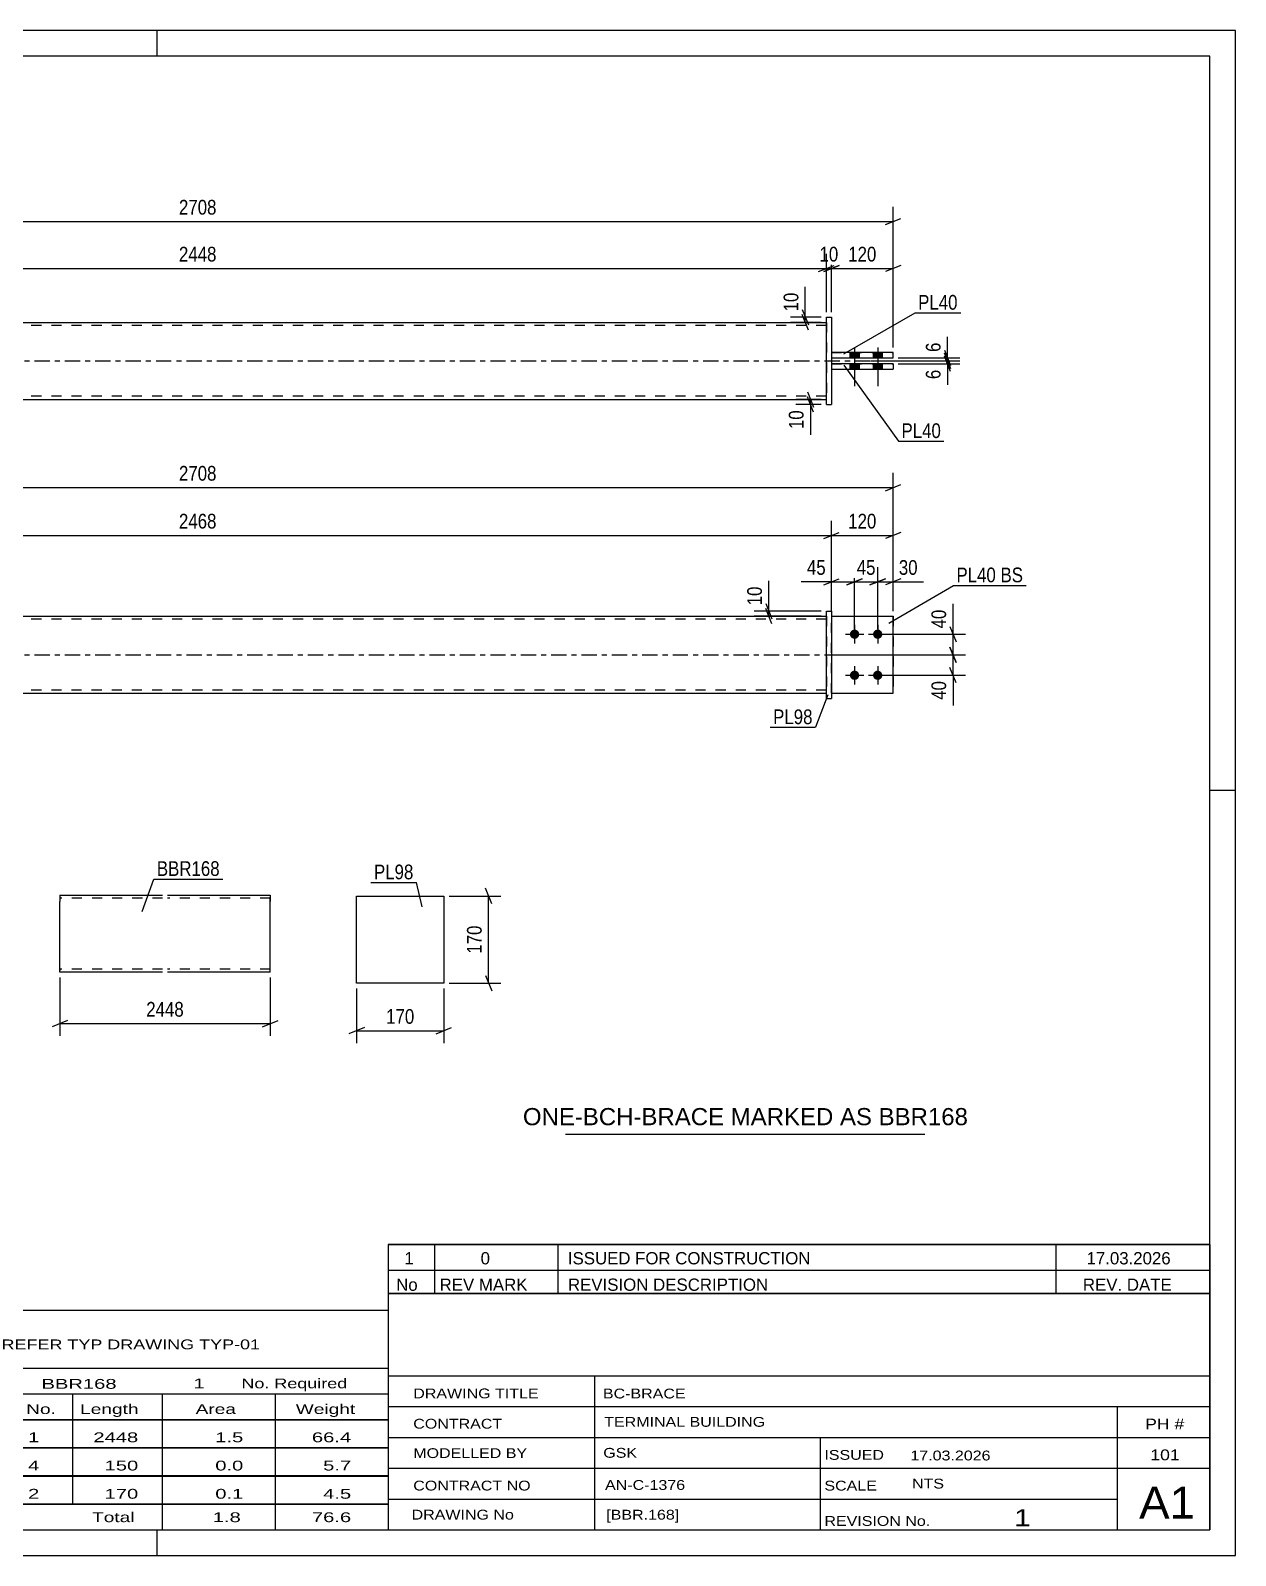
# Model space of a CAD drawing. Header units: millimetres. Extents: x 0 to 420, y 0 to 297.
# Drawn here: x 185.3 to 420, y 0 to 297 of the extents above; entities that cross this region are included whole.
import ezdxf

# ---------------------------------------------------------------- set-up
doc = ezdxf.new("R2010")
doc.units = ezdxf.units.MM
doc.linetypes.add('DXK_LINE_DOT2', pattern=[3.9198, 1.9599, -1.9599])
doc.linetypes.add('DXK_LINE_DOT3', pattern=[5.9187, 2.979, -0.9799, 0.9799, -0.9799])
doc.styles.add('Arial', font='ARIAL.TTF', dxfattribs={"height": 0.2})
doc.styles.add('Arial Narrow', font='ARIALN.TTF', dxfattribs={"height": 0.2})

# ---------------------------------------------------------------- blocks, each defined once
blk = doc.blocks.new('Unknown-580607863-1163')
at = {"color": 5, "linetype": 'Continuous'}
for p, q in [((420, 297), (0, 297)), ((210, 292), (210, 297)), ((420, 0), (420, 297)), ((415, 292), (5, 292)), ((415, 5), (415, 292)), ((420, 149), (415, 149)), ((5, 5), (415, 5)), ((210, 0), (210, 5)), ((0, 0), (420, 0))]:
    blk.add_line(p, q, dxfattribs=at)
blk = doc.blocks.new('Part-580607863-1745 - 1738')
at = {"color": 7, "linetype": 'DXK_LINE_DOT2'}
for p, q in [((341.32, 182.93), (353.32, 182.93)), ((341.32, 167.93), (341.32, 182.93)), ((341.32, 182.93), (353.32, 182.93)), ((353.32, 182.93), (353.32, 182.93)), ((353.32, 182.93), (353.32, 167.93)), ((341.32, 167.93), (341.32, 167.93)), ((341.32, 167.93), (353.32, 167.93)), ((341.32, 167.93), (353.32, 167.93))]:
    blk.add_line(p, q, dxfattribs=at)
blk = doc.blocks.new('Part-580607863-1750 - 1738')
at = {"color": 2, "linetype": 'Continuous'}
for p, q in [((341.32, 182.93), (353.32, 182.93)), ((353.32, 182.93), (353.32, 182.93)), ((353.32, 167.93), (353.32, 182.93)), ((341.32, 167.93), (353.32, 167.93))]:
    blk.add_line(p, q, dxfattribs=at)
at = {"color": 7, "linetype": 'DXK_LINE_DOT2'}
for p, q in [((341.32, 182.93), (353.32, 182.93)), ((341.32, 167.93), (341.32, 182.93)), ((341.32, 167.93), (341.32, 167.93)), ((341.32, 167.93), (353.32, 167.93))]:
    blk.add_line(p, q, dxfattribs=at)
blk = doc.blocks.new('Part-580607863-1780 - 1738')
at = {"color": 2, "linetype": 'Continuous'}
for p, q in [((340.32, 183.93), (341.32, 183.93)), ((340.32, 166.93), (340.32, 183.93)), ((341.32, 183.93), (341.32, 166.93)), ((340.32, 166.93), (340.32, 166.93)), ((340.32, 166.93), (341.32, 166.93))]:
    blk.add_line(p, q, dxfattribs=at)
at = {"color": 7, "linetype": 'DXK_LINE_DOT2'}
for p, q in [((340.32, 183.93), (341.32, 183.93)), ((340.32, 166.93), (341.32, 166.93))]:
    blk.add_line(p, q, dxfattribs=at)
blk = doc.blocks.new('Part-580607863-1785 - 1738')
at = {"color": 2, "linetype": 'Continuous'}
for p, q in [((95.49, 182.93), (340.32, 182.93)), ((95.49, 167.93), (340.32, 167.93))]:
    blk.add_line(p, q, dxfattribs=at)
at = {"color": 7, "linetype": 'DXK_LINE_DOT2'}
for p, q in [((95.49, 167.93), (95.49, 182.93)), ((340.32, 182.33), (95.49, 182.33)), ((340.32, 182.93), (340.32, 167.93)), ((340.32, 168.53), (95.49, 168.53))]:
    blk.add_line(p, q, dxfattribs=at)
at = {"color": 7, "linetype": 'DXK_LINE_DOT3'}
blk.add_line((85.49, 175.43), (350.32, 175.43), dxfattribs=at)
blk = doc.blocks.new('Bolt-580607863-1786 - 1738')
at = {"linetype": 'Continuous'}
for points in [[(345.82, 180.33), (346.01, 180.31), (346.19, 180.25), (346.35, 180.15), (346.49, 180.03), (346.6, 179.88), (346.68, 179.7), (346.71, 179.52), (346.71, 179.33), (346.68, 179.15), (346.6, 178.98), (346.49, 178.82), (346.35, 178.7), (346.19, 178.6), (346.01, 178.55), (345.82, 178.53), (345.63, 178.55), (345.45, 178.6), (345.29, 178.7), (345.15, 178.82), (345.04, 178.98), (344.96, 179.15), (344.92, 179.33), (344.92, 179.52), (344.96, 179.7), (345.04, 179.88), (345.15, 180.03), (345.29, 180.15), (345.45, 180.25), (345.63, 180.31)], [(350.32, 180.33), (350.51, 180.31), (350.69, 180.25), (350.85, 180.15), (350.99, 180.03), (351.1, 179.88), (351.18, 179.7), (351.21, 179.52), (351.21, 179.33), (351.18, 179.15), (351.1, 178.98), (350.99, 178.82), (350.85, 178.7), (350.69, 178.6), (350.51, 178.55), (350.32, 178.53), (350.13, 178.55), (349.95, 178.6), (349.79, 178.7), (349.65, 178.82), (349.54, 178.98), (349.46, 179.15), (349.42, 179.33), (349.42, 179.52), (349.46, 179.7), (349.54, 179.88), (349.65, 180.03), (349.79, 180.15), (349.95, 180.25), (350.13, 180.31)], [(345.82, 172.33), (346.01, 172.31), (346.19, 172.25), (346.35, 172.15), (346.49, 172.03), (346.6, 171.88), (346.68, 171.7), (346.71, 171.52), (346.71, 171.33), (346.68, 171.15), (346.6, 170.98), (346.49, 170.82), (346.35, 170.7), (346.19, 170.6), (346.01, 170.55), (345.82, 170.53), (345.63, 170.55), (345.45, 170.6), (345.29, 170.7), (345.15, 170.82), (345.04, 170.98), (344.96, 171.15), (344.92, 171.33), (344.92, 171.52), (344.96, 171.7), (345.04, 171.88), (345.15, 172.03), (345.29, 172.15), (345.45, 172.25), (345.63, 172.31)], [(350.32, 172.33), (350.51, 172.31), (350.69, 172.25), (350.85, 172.15), (350.99, 172.03), (351.1, 171.88), (351.18, 171.7), (351.21, 171.52), (351.21, 171.33), (351.18, 171.15), (351.1, 170.98), (350.99, 170.82), (350.85, 170.7), (350.69, 170.6), (350.51, 170.55), (350.32, 170.53), (350.13, 170.55), (349.95, 170.6), (349.79, 170.7), (349.65, 170.82), (349.54, 170.98), (349.46, 171.15), (349.42, 171.33), (349.42, 171.52), (349.46, 171.7), (349.54, 171.88), (349.65, 172.03), (349.79, 172.15), (349.95, 172.25), (350.13, 172.31)]]:
    blk.add_hatch(color=1, dxfattribs=at).paths.add_polyline_path(points)
at = {"color": 1, "linetype": 'Continuous'}
for p, q in [((345.82, 181.23), (345.82, 177.63)), ((350.32, 181.23), (350.32, 177.63)), ((344.02, 179.43), (347.62, 179.43)), ((348.52, 179.43), (352.12, 179.43)), ((345.82, 173.23), (345.82, 169.63)), ((350.32, 173.23), (350.32, 169.63)), ((344.02, 171.43), (347.62, 171.43)), ((348.52, 171.43), (352.12, 171.43))]:
    blk.add_line(p, q, dxfattribs=at)
blk = doc.blocks.new('Part-580607863-1431 - 1390')
at = {"color": 2, "linetype": 'Continuous'}
for p, q in [((340.32, 241.16), (340.32, 241.16)), ((340.32, 224.16), (340.32, 241.16)), ((340.32, 241.16), (341.32, 241.16)), ((341.32, 241.16), (341.32, 241.16)), ((341.32, 241.16), (341.32, 224.16)), ((340.32, 224.16), (341.32, 224.16)), ((340.32, 224.16), (340.32, 224.16)), ((341.32, 224.16), (341.32, 224.16))]:
    blk.add_line(p, q, dxfattribs=at)
at = {"color": 7, "linetype": 'DXK_LINE_DOT2'}
for p, q in [((340.32, 241.16), (341.32, 241.16)), ((340.32, 224.16), (341.32, 224.16)), ((341.32, 224.16), (341.32, 224.16))]:
    blk.add_line(p, q, dxfattribs=at)
blk = doc.blocks.new('Bolt-580607863-1404 - 1390')
at = {"linetype": 'Continuous'}
for points in [[(346.72, 234.26), (344.92, 234.26), (344.92, 233.26), (346.72, 233.26)], [(346.72, 234.26), (344.92, 234.26), (344.92, 233.26), (346.72, 233.26)], [(346.72, 232.06), (344.92, 232.06), (344.92, 231.06), (346.72, 231.06)], [(346.72, 232.06), (344.92, 232.06), (344.92, 231.06), (346.72, 231.06)], [(351.22, 234.26), (349.42, 234.26), (349.42, 233.26), (351.22, 233.26)], [(351.22, 234.26), (349.42, 234.26), (349.42, 233.26), (351.22, 233.26)], [(351.22, 232.06), (349.42, 232.06), (349.42, 231.06), (351.22, 231.06)], [(351.22, 232.06), (349.42, 232.06), (349.42, 231.06), (351.22, 231.06)]]:
    blk.add_hatch(color=1, dxfattribs=at).paths.add_polyline_path(points)
at = {"color": 1, "linetype": 'Continuous'}
for p, q in [((345.82, 235.26), (345.82, 227.76)), ((345.82, 235.26), (345.82, 227.76)), ((350.32, 235.26), (350.32, 227.76)), ((350.32, 235.26), (350.32, 227.76)), ((344.92, 234.26), (344.92, 233.26)), ((344.92, 234.26), (344.92, 233.26)), ((344.92, 232.06), (344.92, 231.06)), ((344.92, 232.06), (344.92, 231.06)), ((346.72, 234.26), (346.72, 233.26)), ((346.72, 234.26), (346.72, 233.26)), ((346.72, 232.06), (346.72, 231.06)), ((346.72, 232.06), (346.72, 231.06)), ((349.42, 234.26), (349.42, 233.26)), ((349.42, 234.26), (349.42, 233.26)), ((349.42, 232.06), (349.42, 231.06)), ((349.42, 232.06), (349.42, 231.06)), ((351.22, 234.26), (351.22, 233.26)), ((351.22, 234.26), (351.22, 233.26)), ((351.22, 232.06), (351.22, 231.06)), ((351.22, 232.06), (351.22, 231.06))]:
    blk.add_line(p, q, dxfattribs=at)
blk = doc.blocks.new('Part-580607863-1430 - 1390')
at = {"color": 2, "linetype": 'Continuous'}
for p, q in [((95.49, 240.16), (340.32, 240.16)), ((95.49, 225.16), (340.32, 225.16))]:
    blk.add_line(p, q, dxfattribs=at)
at = {"color": 7, "linetype": 'DXK_LINE_DOT2'}
for p, q in [((95.49, 240.16), (95.49, 225.16)), ((340.32, 239.56), (95.49, 239.56)), ((340.32, 240.16), (340.32, 225.16)), ((340.32, 225.76), (95.49, 225.76))]:
    blk.add_line(p, q, dxfattribs=at)
at = {"color": 7, "linetype": 'DXK_LINE_DOT3'}
blk.add_line((85.49, 232.66), (350.32, 232.66), dxfattribs=at)
blk = doc.blocks.new('Part-580607863-1457 - 1390')
at = {"color": 2, "linetype": 'Continuous'}
for p, q in [((353.32, 234.26), (341.32, 234.26)), ((341.32, 233.26), (353.32, 233.26)), ((353.32, 233.26), (353.32, 234.26))]:
    blk.add_line(p, q, dxfattribs=at)
at = {"color": 7, "linetype": 'DXK_LINE_DOT2'}
for p, q in [((341.32, 234.26), (341.32, 233.26)), ((341.32, 234.26), (353.32, 234.26)), ((341.32, 233.26), (353.32, 233.26))]:
    blk.add_line(p, q, dxfattribs=at)
blk = doc.blocks.new('Part-580607863-1462 - 1390')
at = {"color": 2, "linetype": 'Continuous'}
for p, q in [((353.32, 232.06), (341.32, 232.06)), ((353.32, 232.06), (353.32, 231.06)), ((341.32, 231.06), (353.32, 231.06))]:
    blk.add_line(p, q, dxfattribs=at)
at = {"color": 7, "linetype": 'DXK_LINE_DOT2'}
for p, q in [((341.32, 232.06), (341.32, 231.06)), ((341.32, 232.06), (353.32, 232.06)), ((341.32, 231.06), (353.32, 231.06))]:
    blk.add_line(p, q, dxfattribs=at)
blk = doc.blocks.new('Part-580607863-2281 - 2275')
at = {"color": 2, "linetype": 'Continuous'}
for p, q in [((248.85, 111.44), (248.85, 128.44)), ((248.85, 128.44), (265.85, 128.44)), ((265.85, 128.44), (265.85, 111.44)), ((265.85, 111.44), (248.85, 111.44))]:
    blk.add_line(p, q, dxfattribs=at)
blk = doc.blocks.new('Part-580607863-2308 - 2300')
at = {"color": 2, "linetype": 'Continuous'}
for p, q in [((191.04, 128.59), (191.04, 127.39)), ((191.04, 128.59), (211.04, 128.59)), ((212.04, 128.59), (232.04, 128.59)), ((232.04, 128.59), (232.04, 128.5)), ((232.04, 128.5), (232.04, 127.39)), ((191.04, 114.33), (191.04, 127.39)), ((232.04, 113.59), (232.04, 127.39)), ((191.04, 113.68), (191.04, 114.33)), ((191.04, 113.59), (191.04, 113.68)), ((211.04, 113.59), (191.04, 113.59)), ((232.04, 113.59), (212.04, 113.59))]:
    blk.add_line(p, q, dxfattribs=at)
at = {"color": 7, "linetype": 'DXK_LINE_DOT2'}
for p, q in [((211.04, 127.99), (191.04, 127.99)), ((232.04, 127.99), (212.04, 127.99)), ((232.04, 127.39), (232.04, 128.24)), ((191.04, 114.33), (191.04, 113.94)), ((191.04, 114.19), (191.04, 114.23)), ((211.04, 114.19), (191.04, 114.19)), ((232.04, 114.19), (212.04, 114.19)), ((232.04, 114.19), (232.04, 114.23))]:
    blk.add_line(p, q, dxfattribs=at)
blk = doc.blocks.new('StraightDimension-580607863-1902 - 1738')
at = {"color": 7, "linetype": 'Continuous'}
for p, q in [((339.82, 198.06), (342.82, 199.26)), ((341.32, 183.93), (341.32, 201.51)), ((354.82, 199.26), (351.82, 198.06)), ((353.32, 183.93), (353.32, 201.51)), ((341.32, 198.66), (353.32, 198.66))]:
    blk.add_line(p, q, dxfattribs=at)
at = {"color": 0}
blk.add_wipeout([(350.66, 199.41), (350.66, 203.61), (343.98, 203.61), (343.98, 199.41)], dxfattribs=at)
at = {"color": 3, "style": 'Arial Narrow'}
blk.add_text('120', height=2.863, dxfattribs=at).set_placement((344.58, 200.01))
blk = doc.blocks.new('StraightDimension-580607863-1921 - 1738')
at = {"color": 7, "linetype": 'Continuous'}
for p, q in [((95.99, 199.26), (92.99, 198.06)), ((94.49, 176.43), (94.49, 201.51)), ((339.82, 198.06), (342.82, 199.26)), ((341.32, 183.93), (341.32, 201.51)), ((94.49, 198.66), (341.32, 198.66))]:
    blk.add_line(p, q, dxfattribs=at)
at = {"color": 0}
blk.add_wipeout([(222.16, 199.41), (222.16, 203.61), (213.65, 203.61), (213.65, 199.41)], dxfattribs=at)
at = {"color": 3, "style": 'Arial Narrow'}
blk.add_text('2468', height=2.863, dxfattribs=at).set_placement((214.25, 200.01))
blk = doc.blocks.new('StraightDimension-580607863-1863 - 1738')
at = {"color": 7, "linetype": 'Continuous'}
for p, q in [((83.99, 208.58), (80.99, 207.38)), ((82.49, 183.93), (82.49, 210.83)), ((82.49, 207.98), (353.32, 207.98)), ((351.82, 207.38), (354.82, 208.58)), ((353.32, 183.93), (353.32, 210.83))]:
    blk.add_line(p, q, dxfattribs=at)
at = {"color": 0}
blk.add_wipeout([(222.16, 208.73), (222.16, 212.93), (213.65, 212.93), (213.65, 208.73)], dxfattribs=at)
at = {"color": 3, "style": 'Arial Narrow'}
blk.add_text('2708', height=2.863, dxfattribs=at).set_placement((214.25, 209.33))
blk = doc.blocks.new('StraightDimension-580607863-1808 - 1738')
at = {"color": 7, "linetype": 'Continuous'}
for p, q in [((328.52, 185.43), (329.72, 182.43)), ((329.72, 181.43), (328.52, 184.43)), ((339.32, 183.93), (326.27, 183.93)), ((339.32, 182.93), (326.27, 182.93)), ((329.12, 182.93), (329.12, 183.93))]:
    blk.add_line(p, q, dxfattribs=at)
at = {"color": 0}
blk.add_wipeout([(328.37, 189.31), (324.17, 189.31), (324.17, 184.45), (328.37, 184.45)], dxfattribs=at)
at = {"color": 7, "linetype": 'Continuous'}
blk.add_line((329.12, 183.93), (329.12, 189.83), dxfattribs=at)
blk.add_line((329.12, 183.93), (329.12, 189.83), dxfattribs=at)
at = {"color": 3, "style": 'Arial Narrow'}
blk.add_text('10', height=2.863, rotation=90.0002, dxfattribs=at).set_placement((327.77, 185.05))
blk = doc.blocks.new('StraightDimension-580607863-1817 - 1738')
at = {"color": 7, "linetype": 'Continuous'}
for p, q in [((339.82, 189.04), (342.82, 190.24)), ((341.32, 183.93), (341.32, 192.49)), ((347.32, 190.24), (344.32, 189.04)), ((345.82, 180.43), (345.82, 192.49)), ((341.32, 189.64), (345.82, 189.64))]:
    blk.add_line(p, q, dxfattribs=at)
at = {"color": 0}
blk.add_wipeout([(340.79, 190.39), (340.79, 194.59), (335.94, 194.59), (335.94, 190.39)], dxfattribs=at)
at = {"color": 7, "linetype": 'Continuous'}
blk.add_line((341.32, 189.64), (335.41, 189.64), dxfattribs=at)
blk.add_line((341.32, 189.64), (335.41, 189.64), dxfattribs=at)
at = {"color": 3, "style": 'Arial Narrow'}
blk.add_text('45', height=2.863, dxfattribs=at).set_placement((336.54, 190.99))
blk = doc.blocks.new('StraightDimension-580607863-1833 - 1738')
at = {"color": 7, "linetype": 'Continuous'}
for p, q in [((344.32, 189.04), (347.32, 190.24)), ((345.82, 180.43), (345.82, 192.49)), ((351.82, 190.24), (348.82, 189.04)), ((350.32, 180.43), (350.32, 192.49)), ((345.82, 189.64), (350.32, 189.64))]:
    blk.add_line(p, q, dxfattribs=at)
at = {"color": 0}
blk.add_wipeout([(350.5, 190.39), (350.5, 194.59), (345.64, 194.59), (345.64, 190.39)], dxfattribs=at)
at = {"color": 3, "style": 'Arial Narrow'}
blk.add_text('45', height=2.863, dxfattribs=at).set_placement((346.24, 190.99))
blk = doc.blocks.new('StraightDimension-580607863-1846 - 1738')
at = {"color": 7, "linetype": 'Continuous'}
for p, q in [((348.82, 189.04), (351.82, 190.24)), ((350.32, 180.43), (350.32, 192.49)), ((354.82, 190.24), (351.82, 189.04)), ((353.32, 183.93), (353.32, 192.49)), ((350.32, 189.64), (353.32, 189.64))]:
    blk.add_line(p, q, dxfattribs=at)
at = {"color": 0}
blk.add_wipeout([(358.7, 190.39), (358.7, 194.59), (353.84, 194.59), (353.84, 190.39)], dxfattribs=at)
at = {"color": 7, "linetype": 'Continuous'}
blk.add_line((353.32, 189.64), (359.23, 189.64), dxfattribs=at)
blk.add_line((353.32, 189.64), (359.23, 189.64), dxfattribs=at)
at = {"color": 3, "style": 'Arial Narrow'}
blk.add_text('30', height=2.863, dxfattribs=at).set_placement((354.44, 190.99))
blk = doc.blocks.new('StraightDimension-580607863-1883 - 1738')
at = {"color": 7, "linetype": 'Continuous'}
for p, q in [((342.32, 175.43), (367.4, 175.43)), ((364.4, 176.93), (365.6, 173.93)), ((365, 171.43), (365, 175.43)), ((365.6, 169.93), (364.4, 172.93)), ((351.32, 171.43), (367.4, 171.43))]:
    blk.add_line(p, q, dxfattribs=at)
at = {"color": 0}
blk.add_wipeout([(364.25, 170.9), (360.05, 170.9), (360.05, 166.05), (364.25, 166.05)], dxfattribs=at)
at = {"color": 7, "linetype": 'Continuous'}
blk.add_line((365, 171.43), (365, 165.52), dxfattribs=at)
blk.add_line((365, 171.43), (365, 165.52), dxfattribs=at)
at = {"color": 3, "style": 'Arial Narrow'}
blk.add_text('40', height=2.863, rotation=90.0002, dxfattribs=at).set_placement((363.65, 166.65))
blk = doc.blocks.new('StraightDimension-580607863-1892 - 1738')
at = {"color": 7, "linetype": 'Continuous'}
for p, q in [((351.32, 179.43), (367.4, 179.43)), ((364.4, 180.93), (365.6, 177.93)), ((365, 175.43), (365, 179.43)), ((342.32, 175.43), (367.4, 175.43)), ((365.6, 173.93), (364.4, 176.93))]:
    blk.add_line(p, q, dxfattribs=at)
at = {"color": 0}
blk.add_wipeout([(364.25, 184.81), (360.05, 184.81), (360.05, 179.95), (364.25, 179.95)], dxfattribs=at)
at = {"color": 7, "linetype": 'Continuous'}
blk.add_line((365, 179.43), (365, 185.33), dxfattribs=at)
blk.add_line((365, 179.43), (365, 185.33), dxfattribs=at)
at = {"color": 3, "style": 'Arial Narrow'}
blk.add_text('40', height=2.863, rotation=90.0002, dxfattribs=at).set_placement((363.65, 180.55))
blk = doc.blocks.new('StraightDimension-580607863-1525 - 1390')
at = {"color": 7, "linetype": 'Continuous'}
for p, q in [((82.49, 235.26), (82.49, 262.65)), ((353.32, 235.26), (353.32, 262.65)), ((83.99, 260.4), (80.99, 259.2)), ((82.49, 259.8), (353.32, 259.8)), ((351.82, 259.2), (354.82, 260.4))]:
    blk.add_line(p, q, dxfattribs=at)
at = {"color": 0}
blk.add_wipeout([(222.16, 260.55), (222.16, 264.75), (213.65, 264.75), (213.65, 260.55)], dxfattribs=at)
at = {"color": 3, "style": 'Arial Narrow'}
blk.add_text('2708', height=2.863, dxfattribs=at).set_placement((214.25, 261.15))
blk = doc.blocks.new('StraightDimension-580607863-1661 - 1390')
at = {"color": 7, "linetype": 'Continuous'}
for p, q in [((363.31, 234.76), (364.51, 231.76)), ((349.07, 232.66), (366.31, 232.66)), ((354.32, 233.26), (366.31, 233.26)), ((364.51, 231.16), (363.31, 234.16)), ((363.91, 232.66), (363.91, 233.26))]:
    blk.add_line(p, q, dxfattribs=at)
at = {"color": 0}
blk.add_wipeout([(363.16, 236.82), (358.96, 236.82), (358.96, 233.79), (363.16, 233.79)], dxfattribs=at)
at = {"color": 7, "linetype": 'Continuous'}
blk.add_line((363.91, 233.26), (363.91, 237.34), dxfattribs=at)
blk.add_line((363.91, 233.26), (363.91, 237.34), dxfattribs=at)
at = {"color": 3, "style": 'Arial Narrow'}
blk.add_text('6', height=2.86, rotation=90.0002, dxfattribs=at).set_placement((362.56, 234.39))
blk = doc.blocks.new('StraightDimension-580607863-1464 - 1390')
at = {"color": 7, "linetype": 'Continuous'}
for p, q in [((336.63, 226.66), (337.83, 223.66)), ((339.32, 225.16), (334.38, 225.16)), ((339.32, 224.16), (334.38, 224.16)), ((337.83, 222.66), (336.63, 225.66)), ((337.23, 224.16), (337.23, 225.16))]:
    blk.add_line(p, q, dxfattribs=at)
at = {"color": 0}
blk.add_wipeout([(336.48, 223.64), (332.28, 223.64), (332.28, 218.78), (336.48, 218.78)], dxfattribs=at)
at = {"color": 7, "linetype": 'Continuous'}
blk.add_line((337.23, 224.16), (337.23, 218.26), dxfattribs=at)
blk.add_line((337.23, 224.16), (337.23, 218.26), dxfattribs=at)
at = {"color": 3, "style": 'Arial Narrow'}
blk.add_text('10', height=2.863, rotation=90.0002, dxfattribs=at).set_placement((335.88, 219.38))
blk = doc.blocks.new('StraightDimension-580607863-1478 - 1390')
at = {"color": 7, "linetype": 'Continuous'}
for p, q in [((339.32, 241.16), (333.37, 241.16)), ((335.62, 242.66), (336.82, 239.66)), ((336.82, 238.66), (335.62, 241.66)), ((336.22, 240.16), (336.22, 241.16)), ((339.32, 240.16), (333.37, 240.16))]:
    blk.add_line(p, q, dxfattribs=at)
at = {"color": 0}
blk.add_wipeout([(335.47, 246.54), (331.27, 246.54), (331.27, 241.69), (335.47, 241.69)], dxfattribs=at)
at = {"color": 7, "linetype": 'Continuous'}
blk.add_line((336.22, 241.16), (336.22, 247.07), dxfattribs=at)
blk.add_line((336.22, 241.16), (336.22, 247.07), dxfattribs=at)
at = {"color": 3, "style": 'Arial Narrow'}
blk.add_text('10', height=2.863, rotation=90.0002, dxfattribs=at).set_placement((334.87, 242.29))
blk = doc.blocks.new('StraightDimension-580607863-1556 - 1390')
at = {"color": 7, "linetype": 'Continuous'}
for p, q in [((341.32, 242.16), (341.32, 253.51)), ((353.32, 235.26), (353.32, 253.51)), ((339.82, 250.06), (342.82, 251.26)), ((341.32, 250.66), (353.32, 250.66)), ((354.82, 251.26), (351.82, 250.06))]:
    blk.add_line(p, q, dxfattribs=at)
at = {"color": 0}
blk.add_wipeout([(350.66, 251.41), (350.66, 255.61), (343.98, 255.61), (343.98, 251.41)], dxfattribs=at)
at = {"color": 3, "style": 'Arial Narrow'}
blk.add_text('120', height=2.863, dxfattribs=at).set_placement((344.58, 252.01))
blk = doc.blocks.new('StraightDimension-580607863-1566 - 1390')
at = {"color": 7, "linetype": 'Continuous'}
for p, q in [((340.32, 242.16), (340.32, 253.51)), ((341.32, 242.16), (341.32, 253.51)), ((338.82, 250.06), (341.82, 251.26)), ((342.82, 251.26), (339.82, 250.06)), ((340.32, 250.66), (341.32, 250.66))]:
    blk.add_line(p, q, dxfattribs=at)
at = {"color": 0}
blk.add_wipeout([(343.25, 251.41), (343.25, 255.61), (338.39, 255.61), (338.39, 251.41)], dxfattribs=at)
at = {"color": 3, "style": 'Arial Narrow'}
blk.add_text('10', height=2.863, dxfattribs=at).set_placement((338.99, 252.01))
blk = doc.blocks.new('StraightDimension-580607863-1576 - 1390')
at = {"color": 7, "linetype": 'Continuous'}
for p, q in [((95.49, 242.16), (95.49, 253.51)), ((340.32, 242.16), (340.32, 253.51)), ((96.99, 251.26), (93.99, 250.06)), ((95.49, 250.66), (340.32, 250.66)), ((338.82, 250.06), (341.82, 251.26))]:
    blk.add_line(p, q, dxfattribs=at)
at = {"color": 0}
blk.add_wipeout([(222.16, 251.41), (222.16, 255.61), (213.65, 255.61), (213.65, 251.41)], dxfattribs=at)
at = {"color": 3, "style": 'Arial Narrow'}
blk.add_text('2448', height=2.863, dxfattribs=at).set_placement((214.25, 252.01))
blk = doc.blocks.new('StraightDimension-580607863-1672 - 1390')
at = {"color": 7, "linetype": 'Continuous'}
for p, q in [((349.07, 232.66), (366.31, 232.66)), ((354.32, 232.06), (366.31, 232.06)), ((363.31, 234.16), (364.51, 231.16)), ((364.51, 230.56), (363.31, 233.56)), ((363.91, 232.06), (363.91, 232.66))]:
    blk.add_line(p, q, dxfattribs=at)
at = {"color": 0}
blk.add_wipeout([(363.16, 231.54), (358.96, 231.54), (358.96, 228.51), (363.16, 228.51)], dxfattribs=at)
at = {"color": 7, "linetype": 'Continuous'}
blk.add_line((363.91, 232.06), (363.91, 227.98), dxfattribs=at)
blk.add_line((363.91, 232.06), (363.91, 227.98), dxfattribs=at)
at = {"color": 3, "style": 'Arial Narrow'}
blk.add_text('6', height=2.86, rotation=90.0002, dxfattribs=at).set_placement((362.56, 229.11))
blk = doc.blocks.new('StraightDimension-580607863-2283 - 2275')
at = {"color": 7, "linetype": 'Continuous'}
for p, q in [((266.85, 128.44), (276.95, 128.44)), ((275.15, 126.94), (273.95, 129.94)), ((274.55, 111.44), (274.55, 128.44)), ((273.95, 112.94), (275.15, 109.94)), ((266.85, 111.44), (276.95, 111.44))]:
    blk.add_line(p, q, dxfattribs=at)
at = {"color": 0}
blk.add_wipeout([(273.8, 123.28), (269.6, 123.28), (269.6, 116.6), (273.8, 116.6)], dxfattribs=at)
at = {"color": 3, "style": 'Arial Narrow'}
blk.add_text('170', height=2.863, rotation=90.0002, dxfattribs=at).set_placement((273.2, 117.2))
blk = doc.blocks.new('StraightDimension-580607863-2292 - 2275')
at = {"color": 7, "linetype": 'Continuous'}
for p, q in [((248.85, 110.44), (248.85, 99.8)), ((265.85, 110.44), (265.85, 99.8)), ((250.35, 102.8), (247.35, 101.6)), ((248.85, 102.2), (265.85, 102.2)), ((264.35, 101.6), (267.35, 102.8))]:
    blk.add_line(p, q, dxfattribs=at)
at = {"color": 0}
blk.add_wipeout([(260.69, 102.95), (260.69, 107.15), (254, 107.15), (254, 102.95)], dxfattribs=at)
at = {"color": 3, "style": 'Arial Narrow'}
blk.add_text('170', height=2.863, dxfattribs=at).set_placement((254.6, 103.55))
blk = doc.blocks.new('StraightDimension-580607863-2312 - 2300')
at = {"color": 7, "linetype": 'Continuous'}
for p, q in [((191.04, 112.59), (191.04, 101.19)), ((232.04, 112.59), (232.04, 101.19)), ((192.54, 104.19), (189.54, 102.99)), ((230.54, 102.99), (233.54, 104.19)), ((191.04, 103.59), (232.04, 103.59))]:
    blk.add_line(p, q, dxfattribs=at)
at = {"color": 0}
blk.add_wipeout([(215.79, 104.34), (215.79, 108.54), (207.28, 108.54), (207.28, 104.34)], dxfattribs=at)
at = {"color": 3, "style": 'Arial Narrow'}
blk.add_text('2448', height=2.863, dxfattribs=at).set_placement((207.88, 104.94))
blk = doc.blocks.new('Unknown-580607863-3677')
at = {"color": 7, "linetype": 'Continuous'}
for p, q in [((255, 60.55), (415, 60.55)), ((415, 60.55), (255, 60.55)), ((255, 60.55), (255, 55.55)), ((264, 60.55), (264, 55.55)), ((288, 60.55), (288, 55.55)), ((385, 60.55), (385, 55.55)), ((415, 60.55), (415, 55.55)), ((255, 55.55), (415, 55.55)), ((255, 55.55), (255, 51.05)), ((255, 55.55), (415, 55.55)), ((264, 55.55), (264, 51.05)), ((288, 55.55), (288, 51.05)), ((385, 55.55), (385, 51.05)), ((415, 55.55), (415, 51.05)), ((415, 51.05), (255, 51.05))]:
    blk.add_line(p, q, dxfattribs=at)
at = {"color": 7, "linetype": 'Continuous', "style": 'Arial Narrow'}
for s, height, width, p in [('1', 2.39, 1.196471, (258.16, 56.7)), ('0', 2.39, 1.196471, (273, 56.7)), ('ISSUED FOR CONSTRUCTION', 2.3861, 1.196471, (290, 56.7)), ('17.03.2026', 2.386, 1.196471, (391, 56.7)), ('No', 2.386, 1.2, (256.54, 51.55)), ('REV MARK', 2.386, 1.2, (265, 51.55)), ('REVISION DESCRIPTION', 2.3861, 1.2, (290, 51.55)), ('REV. DATE', 2.386, 1.2, (390.28, 51.55))]:
    blk.add_text(s, height=height, dxfattribs=dict(at, width=width)).set_placement(p)
blk = doc.blocks.new('Unknown-580607863-3676')
at = {"color": 7, "linetype": 'Continuous'}
for p, q in [((255, 51.05), (255, 5)), ((255, 51.05), (415, 51.05)), ((415, 51), (415, 5)), ((255, 35), (415, 35)), ((295.14, 35), (295.14, 5)), ((255, 29), (415, 29)), ((397, 5.05), (397, 29.05)), ((255, 23), (415, 23)), ((339.14, 23), (339.14, 5)), ((255, 17), (415, 17)), ((255, 11), (397, 11)), ((255, 5), (415, 5))]:
    blk.add_line(p, q, dxfattribs=at)
at = {"color": 7, "style": 'Arial Narrow'}
for s, height, width, p in [('DRAWING TITLE', 1.9089, 1.425378, (259.88, 30.61)), ('BC-BRACE', 1.909, 1.425378, (296.81, 30.59)), ('TERMINAL BUILDING', 1.9089, 1.425378, (297.06, 25.07)), ('CONTRACT', 1.909, 1.425378, (259.88, 24.71)), ('MODELLED BY', 1.9089, 1.425378, (259.88, 18.98)), ('GSK', 1.909, 1.425378, (296.88, 19.04)), ('ISSUED', 1.909, 1.425378, (339.94, 18.64)), ('17.03.2026', 1.909, 1.425378, (356.69, 18.52)), ('CONTRACT NO', 1.9089, 1.425378, (259.88, 12.66)), ('AN-C-1376', 1.909, 1.425378, (297.23, 12.78)), ('SCALE', 1.909, 1.425378, (339.94, 12.65)), ('A1', 6.204, 1.25, (401.24, 7.2)), ('DRAWING No', 1.909, 1.425378, (259.56, 7)), ('[BBR.168]', 1.909, 1.425378, (297.46, 6.99)), ('1', 3.34, 1.5, (376.91, 5.68)), ('REVISION No.', 1.9089, 1.425378, (339.94, 5.77))]:
    blk.add_text(s, height=height, dxfattribs=dict(at, width=width)).set_placement(p)
at = {"color": 7, "linetype": 'Continuous', "style": 'Arial Narrow'}
for s, height, width, p in [('PH #', 2.1, 1.42538, (402.4, 24.55)), ('101', 2.1, 1.42538, (403.41, 18.55)), ('NTS', 1.909, 1.425378, (357, 13.05))]:
    blk.add_text(s, height=height, dxfattribs=dict(at, width=width)).set_placement(p)
blk = doc.blocks.new('Unknown-580607863-3678')
at = {"color": 7, "linetype": 'Continuous'}
for p, q in [((95, 47.75), (255, 47.75)), ((95, 36.5), (95, 47.75)), ((255, 47.75), (255, 36.5)), ((95, 36.5), (255, 36.5)), ((95, 36.5), (95, 31.5)), ((255, 36.5), (255, 31.5)), ((95, 31.5), (255, 31.5)), ((95, 31.5), (95, 26.5)), ((119, 31.5), (119, 26.5)), ((154.5, 31.5), (154.5, 26.5)), ((180.5, 31.5), (180.5, 26.5)), ((193.5, 31.5), (193.5, 26.5)), ((211, 31.5), (211, 26.5)), ((233, 31.5), (233, 26.5)), ((255, 31.5), (255, 26.5)), ((95, 26.5), (255, 26.5)), ((95, 26.45), (95, 21.05)), ((95, 26.45), (255, 26.45)), ((119, 26.5), (119, 21)), ((154.5, 26.5), (154.5, 21)), ((180.5, 26.5), (180.5, 21)), ((193.5, 26.5), (193.5, 21)), ((211, 26.5), (211, 21)), ((233, 26.5), (233, 21)), ((255, 26.45), (255, 21.05)), ((95, 21.05), (255, 21.05)), ((95, 20.95), (95, 15.55)), ((95, 20.95), (255, 20.95)), ((119, 21), (119, 15.5)), ((154.5, 21), (154.5, 15.5)), ((180.5, 21), (180.5, 15.5)), ((193.5, 21), (193.5, 15.5)), ((211, 21), (211, 15.5)), ((233, 21), (233, 15.5)), ((255, 20.95), (255, 15.55)), ((95, 15.55), (255, 15.55)), ((95, 15.45), (95, 10.05)), ((95, 15.45), (255, 15.45)), ((119, 15.5), (119, 10)), ((154.5, 15.5), (154.5, 10)), ((180.5, 15.5), (180.5, 10)), ((193.5, 15.5), (193.5, 10)), ((211, 15.5), (211, 10)), ((233, 15.5), (233, 10)), ((255, 15.45), (255, 10.05)), ((95, 10.05), (255, 10.05)), ((95, 10), (255, 10)), ((95, 10), (95, 5)), ((211, 10), (211, 5)), ((233, 10), (233, 5)), ((255, 10), (255, 5)), ((95, 5), (255, 5))]:
    blk.add_line(p, q, dxfattribs=at)
at = {"color": 7, "style": 'Arial Narrow'}
for s, height, width, p in [('GENERAL NOTES & WELD DETAILS :', 2.8633, 1.4, (96.15, 40.06)), ('REFER TYP DRAWING TYP-01', 1.9089, 1.6, (179.7, 40.16)), ("MATERIAL LIST FOR ASSEMBLY MK'D", 1.9089, 1.6, (96.15, 32.56)), ('BBR168', 1.909, 1.794707, (187.48, 32.47)), ('1', 1.91, 1.794707, (217.08, 32.56)), ('No. Required', 1.9089, 1.6, (226.41, 32.56)), ('Mark', 1.909, 1.7, (96.34, 27.5)), ('Profile', 1.909, 1.7, (129.41, 27.5)), ('Material', 1.909, 1.7, (159.54, 27.56)), ('No.', 1.909, 1.7, (184.5, 27.56)), ('Length', 1.909, 1.7, (195, 27.56)), ('Area', 1.909, 1.7, (217.5, 27.56)), ('Weight', 1.909, 1.7, (237, 27.56))]:
    blk.add_text(s, height=height, dxfattribs=dict(at, width=width)).set_placement(p)
at = {"color": 7, "linetype": 'Continuous', "style": 'Arial Narrow'}
for s, height, width, p in [('BBR168', 1.909, 1.794707, (96.5, 22.06)), ('SHS150*6', 1.909, 1.794707, (121, 22.06)), ('E350', 1.909, 1.794707, (160.74, 22.06)), ('1', 1.91, 1.794707, (184.86, 22.06)), ('2448', 1.909, 1.794707, (197.58, 22.06)), ('1.5', 1.909, 1.794707, (221.32, 22.06)), ('66.4', 1.909, 1.794707, (240.14, 22.06)), ('PL40', 1.909, 1.794707, (96.5, 16.56)), ('PL10*120', 1.909, 1.794707, (121, 16.56)), ('E350', 1.909, 1.794707, (160.74, 16.56)), ('4', 1.91, 1.794707, (184.86, 16.56)), ('150', 1.909, 1.794707, (199.77, 16.56)), ('0.0', 1.909, 1.794707, (221.32, 16.56)), ('5.7', 1.909, 1.794707, (242.33, 16.56)), ('PL98', 1.909, 1.794707, (96.5, 11.06)), ('PL10*170', 1.909, 1.794707, (121, 11.06)), ('E350', 1.909, 1.794707, (160.74, 11.06)), ('2', 1.91, 1.794707, (184.86, 11.06)), ('170', 1.909, 1.794707, (199.77, 11.06)), ('0.1', 1.909, 1.794707, (221.32, 11.06)), ('4.5', 1.909, 1.794707, (242.33, 11.06)), ('Total', 1.909, 1.7, (197.33, 6.5)), ('1.8', 1.909, 1.794707, (220.83, 6.5)), ('76.6', 1.909, 1.794707, (240.14, 6.5))]:
    blk.add_text(s, height=height, dxfattribs=dict(at, width=width)).set_placement(p)
blk = doc.blocks.new('Unknown-580607863-3679')
at = {"color": 7, "linetype": 'Continuous'}
blk.add_line((289.5, 82.05), (359.5, 82.05), dxfattribs=at)
at = {"color": 7, "style": 'Arial'}
blk.add_text('ONE-BCH-BRACE MARKED AS BBR168', height=3.3428, dxfattribs=at).set_placement((281.23, 83.8))
blk = doc.blocks.new('MarkSet-580607863-2033 - 1738')
at = {"color": 0}
blk.add_wipeout([(373.34, 189.54), (373.34, 192.54), (365.66, 192.54), (365.66, 189.54)], dxfattribs=at)
blk.add_wipeout([(373.34, 189.54), (373.34, 192.54), (365.66, 192.54), (365.66, 189.54)], dxfattribs=at)
at = {"color": 30, "linetype": 'Continuous'}
blk.add_line((352.48, 181.56), (365.06, 188.94), dxfattribs=at)
at = {"color": 0}
blk.add_wipeout([(378.62, 189.54), (378.62, 192.54), (374.24, 192.54), (374.24, 189.54)], dxfattribs=at)
blk.add_wipeout([(378.62, 189.54), (378.62, 192.54), (374.24, 192.54), (374.24, 189.54)], dxfattribs=at)
at = {"color": 30, "linetype": 'Continuous'}
blk.add_line((365.06, 188.94), (379.22, 188.94), dxfattribs=at)
at = {"color": 3, "style": 'Arial Narrow'}
for s, p in [('PL40', (365.66, 189.54)), ('BS', (374.24, 189.54))]:
    blk.add_text(s, height=2.863, dxfattribs=at).set_placement(p)
blk = doc.blocks.new('Mark-580607863-1776 - 1738')
at = {"color": 0}
blk.add_wipeout([(337.64, 161.91), (337.64, 164.91), (329.96, 164.91), (329.96, 161.91)], dxfattribs=at)
blk.add_wipeout([(337.64, 161.91), (337.64, 164.91), (329.96, 164.91), (329.96, 161.91)], dxfattribs=at)
at = {"color": 30, "linetype": 'Continuous'}
for p in [(340.62, 167.62), (329.36, 161.31)]:
    blk.add_line(p, (338.24, 161.31), dxfattribs=at)
at = {"color": 3, "style": 'Arial Narrow'}
blk.add_text('PL98', height=2.863, dxfattribs=at).set_placement((329.96, 161.91))
blk = doc.blocks.new('Mark-580607863-1453 - 1390')
at = {"color": 0}
blk.add_wipeout([(365.88, 242.63), (365.88, 245.63), (358.2, 245.63), (358.2, 242.63)], dxfattribs=at)
blk.add_wipeout([(365.88, 242.63), (365.88, 245.63), (358.2, 245.63), (358.2, 242.63)], dxfattribs=at)
at = {"color": 30, "linetype": 'Continuous'}
for p, q in [((343.75, 234.03), (357.6, 242.03)), ((357.6, 242.03), (366.48, 242.03))]:
    blk.add_line(p, q, dxfattribs=at)
at = {"color": 3, "style": 'Arial Narrow'}
blk.add_text('PL40', height=2.863, dxfattribs=at).set_placement((358.2, 242.63))
blk = doc.blocks.new('Mark-580607863-1458 - 1390')
at = {"color": 0}
blk.add_wipeout([(362.63, 217.63), (362.63, 220.63), (354.96, 220.63), (354.96, 217.63)], dxfattribs=at)
blk.add_wipeout([(362.63, 217.63), (362.63, 220.63), (354.96, 220.63), (354.96, 217.63)], dxfattribs=at)
at = {"color": 30, "linetype": 'Continuous'}
for p, q in [((343.75, 231.83), (354.36, 217.03)), ((354.36, 217.03), (363.23, 217.03))]:
    blk.add_line(p, q, dxfattribs=at)
at = {"color": 3, "style": 'Arial Narrow'}
blk.add_text('PL40', height=2.863, dxfattribs=at).set_placement((354.96, 217.63))
blk = doc.blocks.new('Mark-580607863-2277 - 2275')
at = {"color": 0}
blk.add_wipeout([(259.91, 131.69), (259.91, 134.69), (252.23, 134.69), (252.23, 131.69)], dxfattribs=at)
blk.add_wipeout([(259.91, 131.69), (259.91, 134.69), (252.23, 134.69), (252.23, 131.69)], dxfattribs=at)
at = {"color": 30, "linetype": 'Continuous'}
for p in [(251.63, 131.09), (261.62, 126.31)]:
    blk.add_line(p, (260.51, 131.09), dxfattribs=at)
at = {"color": 3, "style": 'Arial Narrow'}
blk.add_text('PL98', height=2.863, dxfattribs=at).set_placement((252.23, 131.69))
blk = doc.blocks.new('Mark-580607863-2304 - 2300')
at = {"color": 0}
blk.add_wipeout([(222.2, 132.35), (222.2, 135.35), (209.95, 135.35), (209.95, 132.35)], dxfattribs=at)
blk.add_wipeout([(222.2, 132.35), (222.2, 135.35), (209.95, 135.35), (209.95, 132.35)], dxfattribs=at)
at = {"color": 30, "linetype": 'Continuous'}
for p, q in [((207.09, 125.43), (209.35, 131.75)), ((209.35, 131.75), (222.8, 131.75))]:
    blk.add_line(p, q, dxfattribs=at)
at = {"color": 3, "style": 'Arial Narrow'}
blk.add_text('BBR168', height=2.863, dxfattribs=at).set_placement((209.95, 132.35))

msp = doc.modelspace()

# ---------------------------------------------------------------- block references
for name in ['Unknown-580607863-1163', 'Part-580607863-1431 - 1390', 'Part-580607863-1430 - 1390', 'Bolt-580607863-1404 - 1390', 'Part-580607863-1457 - 1390', 'Part-580607863-1462 - 1390', 'Part-580607863-1785 - 1738', 'Part-580607863-1780 - 1738', 'Part-580607863-1745 - 1738', 'Part-580607863-1750 - 1738', 'Bolt-580607863-1786 - 1738', 'Part-580607863-2308 - 2300', 'Part-580607863-2281 - 2275', 'Unknown-580607863-3679', 'Unknown-580607863-3677', 'Unknown-580607863-3676', 'Unknown-580607863-3678']:
    msp.add_blockref(name, (0, 0))

# ---------------------------------------------------------------- next in the draw order: block references
for name in ['StraightDimension-580607863-1525 - 1390', 'StraightDimension-580607863-1464 - 1390', 'StraightDimension-580607863-1902 - 1738', 'Mark-580607863-1776 - 1738', 'Mark-580607863-2304 - 2300', 'Mark-580607863-2277 - 2275', 'StraightDimension-580607863-2283 - 2275', 'StraightDimension-580607863-2312 - 2300']:
    msp.add_blockref(name, (0, 0))

# ---------------------------------------------------------------- next in the draw order: block references
for name in ['StraightDimension-580607863-1478 - 1390', 'StraightDimension-580607863-1661 - 1390', 'StraightDimension-580607863-1921 - 1738', 'StraightDimension-580607863-2292 - 2275']:
    msp.add_blockref(name, (0, 0))

# ---------------------------------------------------------------- next in the draw order: block references
for name in ['StraightDimension-580607863-1556 - 1390', 'StraightDimension-580607863-1863 - 1738', 'StraightDimension-580607863-1883 - 1738']:
    msp.add_blockref(name, (0, 0))

# ---------------------------------------------------------------- next in the draw order: block references
for name in ['StraightDimension-580607863-1566 - 1390', 'StraightDimension-580607863-1672 - 1390', 'StraightDimension-580607863-1808 - 1738']:
    msp.add_blockref(name, (0, 0))

# ---------------------------------------------------------------- next in the draw order: block references
for name in ['StraightDimension-580607863-1576 - 1390', 'Mark-580607863-1453 - 1390', 'Mark-580607863-1458 - 1390', 'StraightDimension-580607863-1817 - 1738']:
    msp.add_blockref(name, (0, 0))

# ---------------------------------------------------------------- next in the draw order: block references
msp.add_blockref('StraightDimension-580607863-1833 - 1738', (0, 0))

# ---------------------------------------------------------------- next in the draw order: block references
msp.add_blockref('StraightDimension-580607863-1846 - 1738', (0, 0))

# ---------------------------------------------------------------- next in the draw order: block references
msp.add_blockref('StraightDimension-580607863-1892 - 1738', (0, 0))

# ---------------------------------------------------------------- next in the draw order: block references
msp.add_blockref('MarkSet-580607863-2033 - 1738', (0, 0))

doc.saveas('drawing.dxf')
